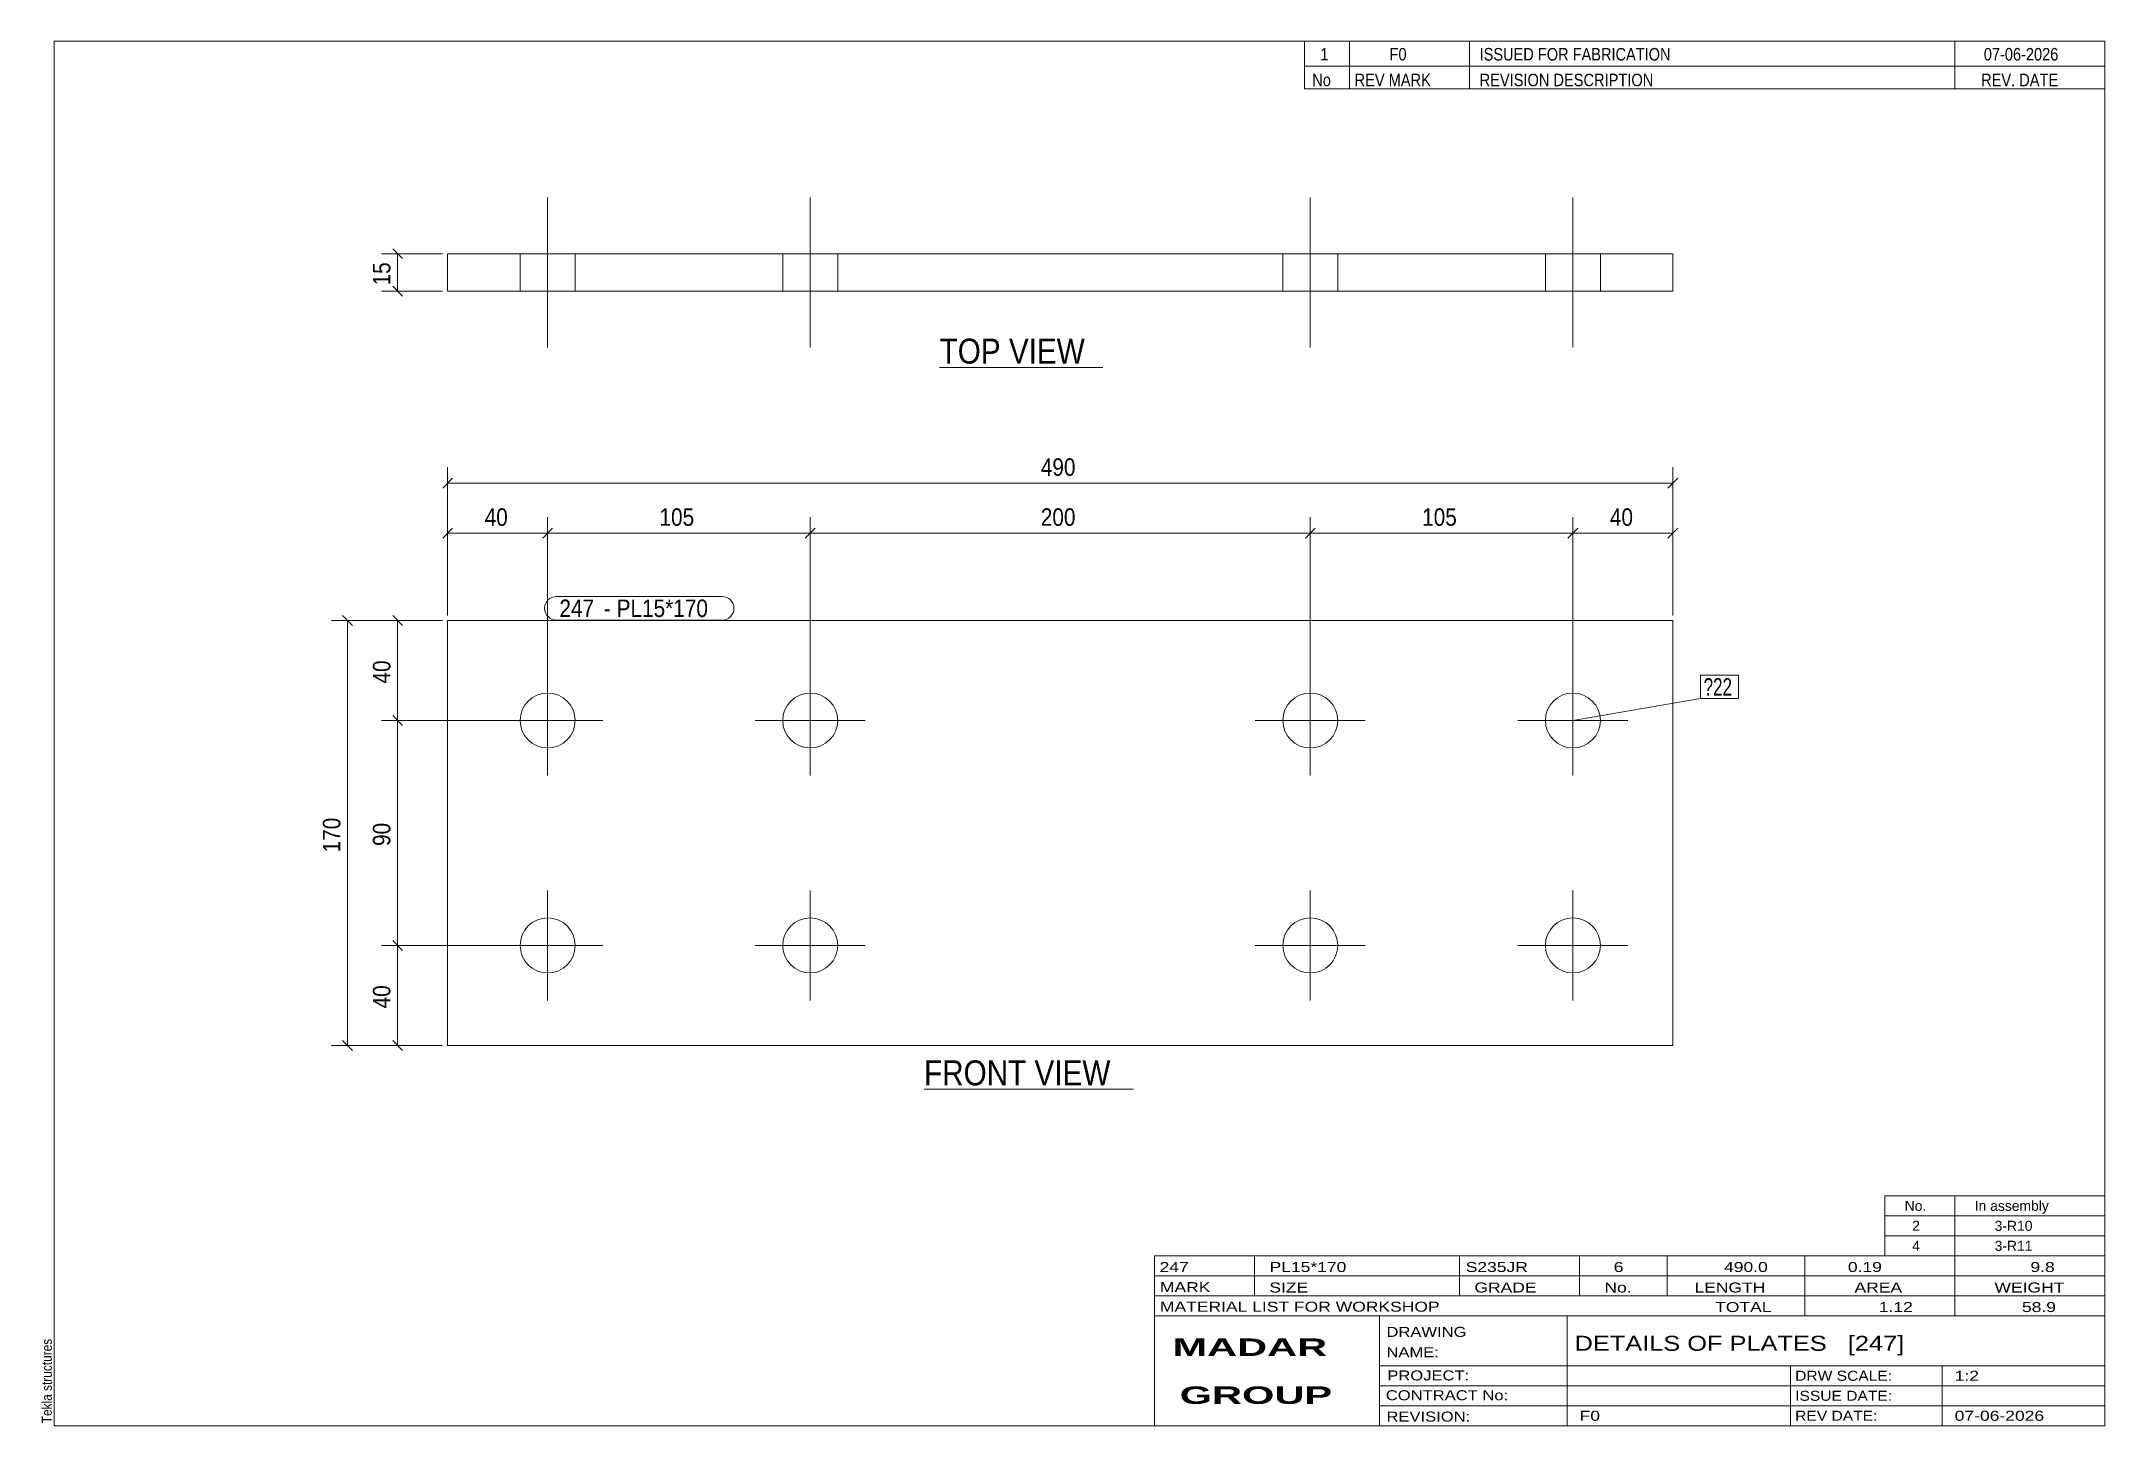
# Model space of a CAD drawing. Header units: millimetres. Extents: x 2 to 415, y 5 to 282.
import ezdxf

# ---------------------------------------------------------------- set-up
doc = ezdxf.new("R2010")
doc.units = ezdxf.units.MM
doc.linetypes.add('XKITLINE00', pattern=[0])
for name, color, linetype, lineweight in [('Bolt', 3, 'Continuous', 0), ('BoltMark', 7, 'Continuous', 0), ('Dimensions', 7, 'Continuous', 0), ('DrawingSheet', 5, 'Continuous', 0), ('OtherObjectType', 7, 'Continuous', 0), ('Part', 2, 'Continuous', 0), ('PartMark', 7, 'Continuous', 0)]:
    doc.layers.add(name, color=color, linetype=linetype, lineweight=lineweight)
doc.styles.add('ARIAL', font='ARIAL.TTF')
doc.styles.add('ARIAL_BOLD', font='ARIALBD.TTF')
doc.styles.add('ARIAL_NARROW', font='ARIALN.TTF')

# ---------------------------------------------------------------- blocks, each defined once
blk = doc.blocks.new('*A1')
at = {"layer": 'Bolt', "color": 3, "linetype": 'XKITLINE00', "lineweight": 0}
for p, q in [((103.65, 157.1), (103.65, 135.1)), ((156.15, 157.1), (156.15, 135.1)), ((256.15, 157.1), (256.15, 135.1)), ((308.65, 157.1), (308.65, 135.1)), ((92.65, 146.1), (114.65, 146.1)), ((145.15, 146.1), (167.15, 146.1)), ((245.15, 146.1), (267.15, 146.1)), ((297.65, 146.1), (319.65, 146.1)), ((103.65, 112.1), (103.65, 90.1)), ((156.15, 112.1), (156.15, 90.1)), ((256.15, 112.1), (256.15, 90.1)), ((308.65, 112.1), (308.65, 90.1)), ((92.65, 101.1), (114.65, 101.1)), ((145.15, 101.1), (167.15, 101.1)), ((245.15, 101.1), (267.15, 101.1)), ((297.65, 101.1), (319.65, 101.1))]:
    blk.add_line(p, q, dxfattribs=at)
for centre in [(103.65, 146.1), (156.15, 146.1), (256.15, 146.1), (308.65, 146.1), (103.65, 101.1), (156.15, 101.1), (256.15, 101.1), (308.65, 101.1)]:
    blk.add_circle(centre, 5.5, dxfattribs=at)
blk = doc.blocks.new('*A2')
at = {"layer": 'Part', "color": 2, "linetype": 'XKITLINE00', "lineweight": 0}
for p, q in [((83.65, 81.1), (83.65, 166.1)), ((83.65, 166.1), (328.65, 166.1)), ((328.65, 166.1), (328.65, 81.1)), ((328.65, 81.1), (83.65, 81.1))]:
    blk.add_line(p, q, dxfattribs=at)
blk = doc.blocks.new('*A3')
at = {"layer": 'Bolt', "color": 3, "linetype": 'XKITLINE00', "lineweight": 0}
for p, q in [((103.65, 250.75), (103.65, 220.75)), ((103.65, 250.75), (103.65, 220.75)), ((156.15, 250.75), (156.15, 220.75)), ((156.15, 250.75), (156.15, 220.75)), ((256.15, 250.75), (256.15, 220.75)), ((256.15, 250.75), (256.15, 220.75)), ((308.65, 250.75), (308.65, 220.75)), ((308.65, 250.75), (308.65, 220.75)), ((98.15, 239.5), (98.15, 232)), ((98.15, 239.5), (98.15, 232)), ((109.15, 239.5), (109.15, 232)), ((109.15, 239.5), (109.15, 232)), ((150.65, 239.5), (150.65, 232)), ((150.65, 239.5), (150.65, 232)), ((161.65, 239.5), (161.65, 232)), ((161.65, 239.5), (161.65, 232)), ((250.65, 239.5), (250.65, 232)), ((250.65, 239.5), (250.65, 232)), ((261.65, 239.5), (261.65, 232)), ((261.65, 239.5), (261.65, 232)), ((303.15, 239.5), (303.15, 232)), ((303.15, 239.5), (303.15, 232)), ((314.15, 239.5), (314.15, 232)), ((314.15, 239.5), (314.15, 232))]:
    blk.add_line(p, q, dxfattribs=at)
blk = doc.blocks.new('*A4')
at = {"layer": 'Part', "color": 2, "linetype": 'XKITLINE00', "lineweight": 0}
for p, q in [((83.65, 232), (83.65, 239.5)), ((328.65, 239.5), (83.65, 239.5)), ((328.65, 232), (328.65, 239.5)), ((328.65, 232), (83.65, 232))]:
    blk.add_line(p, q, dxfattribs=at)
blk = doc.blocks.new('*A5')
at = {"layer": 'DrawingSheet', "color": 5, "linetype": 'XKITLINE00', "lineweight": 0}
for p, q in [((415, 282), (5, 282)), ((5, 282), (5, 5)), ((415, 5), (415, 282)), ((5, 5), (415, 5))]:
    blk.add_line(p, q, dxfattribs=at)
at = {"layer": 'DrawingSheet', "color": 5, "style": 'ARIAL', "width": 0.85}
blk.add_text('Tekla structures', height=2, rotation=90, dxfattribs=at).set_placement((4.5, 5.5))
blk = doc.blocks.new('*A6')
at = {"layer": 'OtherObjectType', "color": 7, "linetype": 'XKITLINE00', "lineweight": 0}
for p, q in [((371, 51), (415, 51)), ((371, 47), (371, 51)), ((385, 47), (385, 51)), ((415, 47), (415, 51)), ((371, 47), (415, 47)), ((371, 43), (371, 47)), ((385, 43), (385, 47)), ((415, 43), (415, 47)), ((371, 43), (415, 43)), ((371, 39), (371, 43)), ((385, 39), (385, 43)), ((415, 39), (415, 43)), ((371, 39), (415, 39))]:
    blk.add_line(p, q, dxfattribs=at)
at = {"layer": 'OtherObjectType', "color": 7, "style": 'ARIAL_NARROW', "width": 1.211571}
for s, p in [('No.', (375, 48)), ('In assembly', (389, 48)), ('2', (376.5, 44)), ('3-R10', (392.99, 44)), ('4', (376.5, 40)), ('3-R11', (392.99, 40))]:
    blk.add_text(s, height=2, dxfattribs=at).set_placement(p)
blk = doc.blocks.new('*A7')
at = {"layer": 'OtherObjectType', "color": 7, "linetype": 'XKITLINE00', "lineweight": 0}
for p, q in [((255, 282), (415, 282)), ((415, 282), (255, 282)), ((255, 282), (255, 277)), ((264, 282), (264, 277)), ((288, 282), (288, 277)), ((385, 282), (385, 277)), ((415, 282), (415, 277)), ((255, 277), (415, 277)), ((255, 277), (255, 272.5)), ((255, 277), (415, 277)), ((264, 277), (264, 272.5)), ((288, 277), (288, 272.5)), ((385, 277), (385, 272.5)), ((415, 277), (415, 272.5)), ((415, 272.5), (255, 272.5))]:
    blk.add_line(p, q, dxfattribs=at)
at = {"layer": 'OtherObjectType', "color": 7, "style": 'ARIAL_NARROW'}
for s, width, p in [('1', 1.017001, (258.16, 278.15)), ('F0', 1.017001, (272, 278.15)), ('ISSUED FOR FABRICATION', 1.017001, (290, 278.15)), ('07-06-2026', 1.017001, (390.82, 278.15)), ('No', 1.02, (256.54, 273)), ('REV MARK', 1.02, (265, 273)), ('REVISION DESCRIPTION', 1.02, (290, 273)), ('REV. DATE', 1.02, (390.28, 273))]:
    blk.add_text(s, height=2.5, dxfattribs=dict(at, width=width)).set_placement(p)
blk = doc.blocks.new('*A8')
at = {"layer": 'OtherObjectType', "color": 7, "linetype": 'XKITLINE00', "lineweight": 0}
for p, q in [((225, 39), (415, 39)), ((225, 39), (225, 35)), ((225, 39), (415, 39)), ((245, 35), (245, 39)), ((286, 35), (286, 39)), ((310, 35), (310, 39)), ((327.5, 35), (327.5, 39)), ((355, 35), (355, 39)), ((385, 35), (385, 39)), ((415, 35), (415, 39)), ((225, 35), (415, 35)), ((225, 35), (225, 5)), ((225, 35), (415, 35)), ((245, 31), (245, 35)), ((286, 31), (286, 35)), ((310, 31), (310, 35)), ((327.5, 31), (327.5, 35)), ((355, 31), (355, 35)), ((385, 31), (385, 35)), ((415, 31), (415, 35)), ((225, 31), (415, 31)), ((355, 27), (355, 31)), ((385, 27), (385, 31)), ((415, 27), (415, 31)), ((225, 27), (415, 27)), ((270, 21), (270, 27)), ((307.5, 17), (307.5, 27)), ((415, 21), (415, 27)), ((270, 21), (270, 5)), ((415, 17), (415, 21)), ((270, 17), (415, 17)), ((307.5, 5), (307.5, 17)), ((352.16, 13), (352.16, 17)), ((382.5, 5), (382.5, 17)), ((415, 13), (415, 17)), ((270, 13), (415, 13)), ((352.16, 5), (352.16, 13)), ((415, 9), (415, 13)), ((270, 9), (415, 9)), ((415, 5), (415, 9)), ((225, 5), (415, 5)), ((262.5, 5), (415, 5))]:
    blk.add_line(p, q, dxfattribs=at)
at = {"layer": 'OtherObjectType', "color": 7, "style": 'ARIAL_NARROW'}
for s, height, width, p in [('247', 2, 1.525501, (226.01, 35.76)), ('PL15*170', 2, 1.525501, (248, 35.76)), ('S235JR', 2, 1.525501, (287.22, 35.76)), ('6', 2, 1.525501, (316.82, 35.76)), ('490.0', 2, 1.525501, (338.88, 35.76)), ('0.19', 2, 1.525501, (363.64, 35.76)), ('9.8', 2, 1.525501, (400.14, 35.76)), ('MARK', 2, 1.525501, (226.08, 31.73)), ('SIZE', 2, 1.525501, (247.96, 31.66)), ('GRADE', 2, 1.525501, (288.96, 31.66)), ('No.', 2, 1.525501, (314.96, 31.66)), ('LENGTH', 2, 1.525501, (332.96, 31.66)), ('AREA', 2, 1.525501, (364.96, 31.66)), ('WEIGHT', 2, 1.525501, (392.96, 31.66)), ('MATERIAL LIST FOR WORKSHOP', 2, 1.525501, (226.08, 27.82)), ('TOTAL', 2, 1.525501, (337.1, 27.75)), ('1.12', 2, 1.525501, (369.83, 27.75)), ('58.9', 2, 1.525501, (398.45, 27.75)), ('DRAWING', 2, 1.445, (271.38, 22.78)), ('NAME:', 2, 1.445, (271.38, 18.72)), ('DETAILS OF PLATES   [247]', 3, 1.474651, (309, 20)), ('PROJECT:', 2, 1.445, (271.55, 14.07)), ('DRW SCALE:', 2, 1.36, (353.1, 14)), ('1:2', 2, 1.525501, (385, 14)), ('CONTRACT No:', 2, 1.445, (271.25, 10.11)), ('ISSUE DATE:', 2, 1.36, (353.1, 10)), ('REVISION:', 2, 1.445, (271.38, 5.84)), ('F0', 2, 1.525501, (310, 6)), ('REV DATE:', 2, 1.36, (353.1, 6)), ('07-06-2026', 2, 1.525501, (385, 6))]:
    blk.add_text(s, height=height, dxfattribs=dict(at, width=width)).set_placement(p)
at = {"layer": 'OtherObjectType', "color": 1, "style": 'ARIAL_BOLD', "width": 1.7}
for s, p in [('MADAR ', (228.58, 18.97)), ('GROUP', (230.03, 9.37))]:
    blk.add_text(s, height=3.5, dxfattribs=at).set_placement(p)
blk = doc.blocks.new('*A9')
at = {"layer": 'Dimensions', "color": 7, "linetype": 'XKITLINE00', "lineweight": 0}
for p, q in [((84.64, 194.59), (82.66, 192.61)), ((83.65, 167.1), (83.65, 196.8)), ((329.64, 194.59), (327.66, 192.61)), ((328.65, 167.1), (328.65, 196.8)), ((83.65, 193.6), (328.65, 193.6))]:
    blk.add_line(p, q, dxfattribs=at)
at = {"layer": 'Dimensions', "color": 3}
for p in [(83.65, 193.6), (328.65, 193.6)]:
    blk.add_point(p, dxfattribs=at)
at = {"layer": 'Dimensions', "color": 3, "style": 'ARIAL', "width": 0.85}
blk.add_text('490', height=3.5, dxfattribs=at).set_placement((202.26, 195.05))
blk = doc.blocks.new('*A10')
at = {"layer": 'Dimensions', "color": 7, "linetype": 'XKITLINE00', "lineweight": 0}
for p, q in [((83.65, 167.1), (83.65, 186.8)), ((103.65, 147.1), (103.65, 186.8)), ((84.64, 184.59), (82.66, 182.61)), ((83.65, 183.6), (103.65, 183.6)), ((104.64, 184.59), (102.66, 182.61))]:
    blk.add_line(p, q, dxfattribs=at)
at = {"layer": 'Dimensions', "color": 3}
for p in [(83.65, 183.6), (103.65, 183.6)]:
    blk.add_point(p, dxfattribs=at)
at = {"layer": 'Dimensions', "color": 3, "style": 'ARIAL', "width": 0.85}
blk.add_text('40', height=3.5, dxfattribs=at).set_placement((91.05, 185.05))
blk = doc.blocks.new('*A11')
at = {"layer": 'Dimensions', "color": 7, "linetype": 'XKITLINE00', "lineweight": 0}
for p, q in [((103.65, 147.1), (103.65, 186.8)), ((156.15, 147.1), (156.15, 186.8)), ((104.64, 184.59), (102.66, 182.61)), ((103.65, 183.6), (156.15, 183.6)), ((157.14, 184.59), (155.16, 182.61))]:
    blk.add_line(p, q, dxfattribs=at)
at = {"layer": 'Dimensions', "color": 3}
for p in [(103.65, 183.6), (156.15, 183.6)]:
    blk.add_point(p, dxfattribs=at)
at = {"layer": 'Dimensions', "color": 3, "style": 'ARIAL', "width": 0.85}
blk.add_text('105', height=3.5, dxfattribs=at).set_placement((126.01, 185.05))
blk = doc.blocks.new('*A12')
at = {"layer": 'Dimensions', "color": 7, "linetype": 'XKITLINE00', "lineweight": 0}
for p, q in [((156.15, 147.1), (156.15, 186.8)), ((256.15, 147.1), (256.15, 186.8)), ((157.14, 184.59), (155.16, 182.61)), ((156.15, 183.6), (256.15, 183.6)), ((257.14, 184.59), (255.16, 182.61))]:
    blk.add_line(p, q, dxfattribs=at)
at = {"layer": 'Dimensions', "color": 3}
for p in [(156.15, 183.6), (256.15, 183.6)]:
    blk.add_point(p, dxfattribs=at)
at = {"layer": 'Dimensions', "color": 3, "style": 'ARIAL', "width": 0.85}
blk.add_text('200', height=3.5, dxfattribs=at).set_placement((202.26, 185.05))
blk = doc.blocks.new('*A13')
at = {"layer": 'Dimensions', "color": 7, "linetype": 'XKITLINE00', "lineweight": 0}
for p, q in [((256.15, 147.1), (256.15, 186.8)), ((308.65, 147.1), (308.65, 186.8)), ((257.14, 184.59), (255.16, 182.61)), ((256.15, 183.6), (308.65, 183.6)), ((309.64, 184.59), (307.66, 182.61))]:
    blk.add_line(p, q, dxfattribs=at)
at = {"layer": 'Dimensions', "color": 3}
for p in [(256.15, 183.6), (308.65, 183.6)]:
    blk.add_point(p, dxfattribs=at)
at = {"layer": 'Dimensions', "color": 3, "style": 'ARIAL', "width": 0.85}
blk.add_text('105', height=3.5, dxfattribs=at).set_placement((278.51, 185.05))
blk = doc.blocks.new('*A14')
at = {"layer": 'Dimensions', "color": 7, "linetype": 'XKITLINE00', "lineweight": 0}
for p, q in [((308.65, 147.1), (308.65, 186.8)), ((328.65, 167.1), (328.65, 186.8)), ((309.64, 184.59), (307.66, 182.61)), ((308.65, 183.6), (328.65, 183.6)), ((329.64, 184.59), (327.66, 182.61))]:
    blk.add_line(p, q, dxfattribs=at)
at = {"layer": 'Dimensions', "color": 3}
for p in [(308.65, 183.6), (328.65, 183.6)]:
    blk.add_point(p, dxfattribs=at)
at = {"layer": 'Dimensions', "color": 3, "style": 'ARIAL', "width": 0.85}
blk.add_text('40', height=3.5, dxfattribs=at).set_placement((316.05, 185.05))
blk = doc.blocks.new('*A15')
at = {"layer": 'Dimensions', "color": 7, "linetype": 'XKITLINE00', "lineweight": 0}
for p, q in [((82.65, 166.1), (60.45, 166.1)), ((62.66, 167.09), (64.64, 165.11)), ((63.65, 81.1), (63.65, 166.1)), ((82.65, 81.1), (60.45, 81.1)), ((62.66, 82.09), (64.64, 80.11))]:
    blk.add_line(p, q, dxfattribs=at)
at = {"layer": 'Dimensions', "color": 3}
for p in [(63.65, 166.1), (63.65, 81.1)]:
    blk.add_point(p, dxfattribs=at)
at = {"layer": 'Dimensions', "color": 3, "style": 'ARIAL', "width": 0.85}
blk.add_text('170', height=3.5, rotation=90.0002, dxfattribs=at).set_placement((62.2, 119.71))
blk = doc.blocks.new('*A16')
at = {"layer": 'Dimensions', "color": 7, "linetype": 'XKITLINE00', "lineweight": 0}
for p, q in [((102.65, 101.1), (70.45, 101.1)), ((72.66, 102.09), (74.64, 100.11)), ((73.65, 81.1), (73.65, 101.1)), ((82.65, 81.1), (70.45, 81.1)), ((72.66, 82.09), (74.64, 80.11))]:
    blk.add_line(p, q, dxfattribs=at)
at = {"layer": 'Dimensions', "color": 3}
for p in [(73.65, 101.1), (73.65, 81.1)]:
    blk.add_point(p, dxfattribs=at)
at = {"layer": 'Dimensions', "color": 3, "style": 'ARIAL', "width": 0.85}
blk.add_text('40', height=3.5, rotation=90.0002, dxfattribs=at).set_placement((72.2, 88.5))
blk = doc.blocks.new('*A17')
at = {"layer": 'Dimensions', "color": 7, "linetype": 'XKITLINE00', "lineweight": 0}
for p, q in [((102.65, 146.1), (70.45, 146.1)), ((72.66, 147.09), (74.64, 145.11)), ((73.65, 101.1), (73.65, 146.1)), ((102.65, 101.1), (70.45, 101.1)), ((72.66, 102.09), (74.64, 100.11))]:
    blk.add_line(p, q, dxfattribs=at)
at = {"layer": 'Dimensions', "color": 3}
for p in [(73.65, 146.1), (73.65, 101.1)]:
    blk.add_point(p, dxfattribs=at)
at = {"layer": 'Dimensions', "color": 3, "style": 'ARIAL', "width": 0.85}
blk.add_text('90', height=3.5, rotation=90.0002, dxfattribs=at).set_placement((72.2, 121))
blk = doc.blocks.new('*A18')
at = {"layer": 'Dimensions', "color": 7, "linetype": 'XKITLINE00', "lineweight": 0}
for p, q in [((82.65, 166.1), (70.45, 166.1)), ((72.66, 167.09), (74.64, 165.11)), ((73.65, 146.1), (73.65, 166.1)), ((102.65, 146.1), (70.45, 146.1)), ((72.66, 147.09), (74.64, 145.11))]:
    blk.add_line(p, q, dxfattribs=at)
at = {"layer": 'Dimensions', "color": 3}
for p in [(73.65, 166.1), (73.65, 146.1)]:
    blk.add_point(p, dxfattribs=at)
at = {"layer": 'Dimensions', "color": 3, "style": 'ARIAL', "width": 0.85}
blk.add_text('40', height=3.5, rotation=90.0002, dxfattribs=at).set_placement((72.2, 153.5))
blk = doc.blocks.new('*A19')
at = {"layer": 'BoltMark', "color": 7, "linetype": 'XKITLINE00', "lineweight": 0}
for p, q in [((334.19, 155.18), (341.77, 155.18)), ((334.19, 150.48), (334.19, 155.18)), ((341.77, 150.48), (341.77, 155.18)), ((308.65, 146.1), (334.19, 150.48)), ((334.19, 150.48), (341.77, 150.48))]:
    blk.add_line(p, q, dxfattribs=at)
at = {"layer": 'BoltMark', "color": 3, "style": 'ARIAL_NARROW', "width": 0.85}
blk.add_text('?22', height=3.5, dxfattribs=at).set_placement((334.79, 151.08))
blk = doc.blocks.new('*A20')
at = {"layer": 'PartMark', "color": 7, "linetype": 'XKITLINE00', "lineweight": 0}
for p, q in [((105.4, 170.9), (138.55, 170.9)), ((105.4, 166.2), (138.55, 166.2))]:
    blk.add_line(p, q, dxfattribs=at)
for centre, start, end in [((105.4, 168.55), 90, 270), ((138.55, 168.55), 270, 90)]:
    blk.add_arc(centre, 2.35, start, end, dxfattribs=at)
at = {"layer": 'PartMark', "color": 1, "style": 'ARIAL', "width": 0.85}
blk.add_text('247', height=3.5, dxfattribs=at).set_placement((106, 166.8))
at = {"layer": 'PartMark', "color": 3, "style": 'ARIAL', "width": 0.85}
for s, p in [('PL15*170', (117.44, 166.8)), ('-', (114.84, 166.8))]:
    blk.add_text(s, height=3.5, dxfattribs=at).set_placement(p)
blk = doc.blocks.new('*A21')
at = {"layer": 'OtherObjectType', "color": 7, "linetype": 'XKITLINE00', "lineweight": 0}
blk.add_line((178.91, 72.35), (220.77, 72.35), dxfattribs=at)
at = {"layer": 'OtherObjectType', "color": 3, "style": 'ARIAL', "width": 0.85}
blk.add_text('FRONT VIEW', height=5, dxfattribs=at).set_placement((178.91, 73.1))
blk = doc.blocks.new('*A22')
at = {"layer": 'Dimensions', "color": 7, "linetype": 'XKITLINE00', "lineweight": 0}
for p, q in [((82.65, 239.5), (70.45, 239.5)), ((72.66, 240.49), (74.64, 238.51)), ((73.65, 232), (73.65, 239.5)), ((82.65, 232), (70.45, 232)), ((72.66, 232.99), (74.64, 231.01))]:
    blk.add_line(p, q, dxfattribs=at)
at = {"layer": 'Dimensions', "color": 3}
for p in [(73.65, 239.5), (73.65, 232)]:
    blk.add_point(p, dxfattribs=at)
at = {"layer": 'Dimensions', "color": 3, "style": 'ARIAL', "width": 0.85}
blk.add_text('15', height=3.5, rotation=90.0002, dxfattribs=at).set_placement((72.2, 233.15))
blk = doc.blocks.new('*A23')
at = {"layer": 'OtherObjectType', "color": 7, "linetype": 'XKITLINE00', "lineweight": 0}
blk.add_line((182.02, 216.75), (214.63, 216.75), dxfattribs=at)
at = {"layer": 'OtherObjectType', "color": 3, "style": 'ARIAL', "width": 0.85}
blk.add_text('TOP VIEW', height=5, dxfattribs=at).set_placement((182.02, 217.5))

msp = doc.modelspace()

# ---------------------------------------------------------------- block references
at = {"lineweight": 0}
for name in ['*A5', '*A7', '*A3', '*A22', '*A4', '*A23', '*A9', '*A10', '*A11', '*A12', '*A13', '*A14', '*A20', '*A15', '*A18', '*A2', '*A1', '*A19', '*A17', '*A16', '*A21', '*A6', '*A8']:
    msp.add_blockref(name, (0, 0), dxfattribs=at)

doc.saveas('drawing.dxf')
